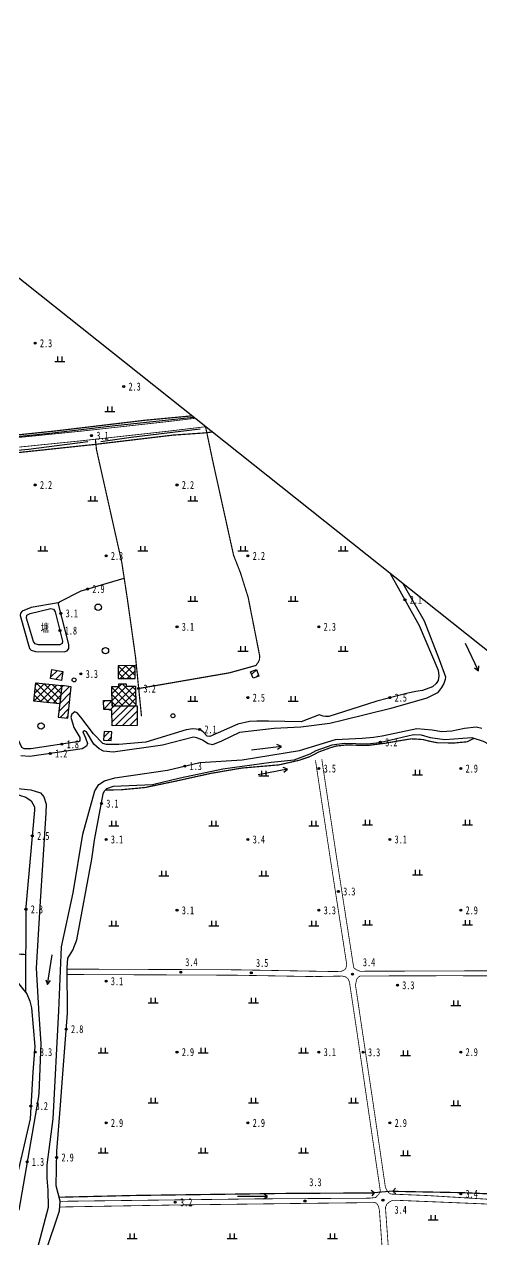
# Model space of a CAD drawing. Header units: metres. Extents: x 494039 to 619385, y 3351420 to 3402703.
# Drawn here: x 582897 to 583125, y 3396165 to 3396772 of the extents above; entities that cross this region are included whole.
import ezdxf
from ezdxf.enums import TextEntityAlignment as Align

# ---------------------------------------------------------------- set-up
doc = ezdxf.new("R2010")
doc.units = ezdxf.units.M
for name, pattern in [('2180', [0]), ('4410a', [0]), ('8521', [0]), ('9376', [0])]:
    doc.linetypes.add(name, pattern=pattern)
for name, color, linetype in [('210100', 130, 'Continuous'), ('220200', 130, 'Continuous'), ('220900', 130, '2180'), ('230102', 141, 'Continuous'), ('261301', 141, 'Continuous'), ('310300', 8, 'Continuous'), ('310500', 8, 'Continuous'), ('420500', 8, 'Continuous'), ('440200', 8, '4410a'), ('510301', 8, 'Continuous'), ('720100', 8, 'Continuous'), ('760201', 8, '8521'), ('810302', 8, 'Continuous'), ('810501', 8, 'Continuous'), ('810510', 8, 'Continuous'), ('范围线', 8, 'Continuous')]:
    doc.layers.add(name, color=color, linetype=linetype)
pattern_1 = [(45, (0, 0), (-1.767766953, 1.767766953), []), (135, (0, 0), (-1.767766953, -1.767766953), [])]
pattern_2 = [(45, (0, 0), (-1.767766953, 1.767766953), [])]

# ---------------------------------------------------------------- blocks, each defined once
blk = doc.blocks.new('gc170')
at = {"linetype": 'Continuous'}
blk.add_circle((0, 0), 0.5, dxfattribs=at)
blk = doc.blocks.new('gu')
at = {"flags": 128}
for points in [[(3.75, 0), (-3.75, 0)], [(2.71, -0.6), (3.75, 0), (3.75, 0), (2.71, 0.6)]]:
    blk.add_lwpolyline(points, dxfattribs=at)
blk = doc.blocks.new('p_point')
for radius in [0.25, 0.2, 0.15, 0.1, 0.05]:
    blk.add_circle((0, 0), radius)
blk.add_point((0, 0))
blk = doc.blocks.new('v1')
blk.add_circle((0, 0), 0.8)
blk = doc.blocks.new('vm')
at = {"linetype": 'Continuous'}
for p, q in [((1.25, 0), (-1.25, 0)), ((-0.5, 0), (-0.5, 1.3)), ((0.5, 1.3), (0.5, 0))]:
    blk.add_line(p, q, dxfattribs=at)
blk = doc.blocks.new('1-3&1-4')
at = {"layer": '310300', "linetype": 'Continuous'}
h = blk.add_hatch(dxfattribs=at)
h.set_pattern_fill('ANSI31', color=8, scale=20, style=0)
h.set_pattern_definition(pattern_2)
h.paths.add_polyline_path([(582916.3812, 3396448.6066), (582915.6145, 3396444.1106), (582910.0896, 3396445.0529), (582910.8563, 3396449.5488)])
h = blk.add_hatch(dxfattribs=at)
h.set_pattern_fill('ANSI31', color=8, scale=20, style=0)
h.set_pattern_definition(pattern_2)
h.paths.add_polyline_path([(583012.9817, 3396449.4902), (583014.2116, 3396446.2795), (583011.3187, 3396445.1713), (583010.0888, 3396448.382)])
h = blk.add_hatch(dxfattribs=at)
h.set_pattern_fill('ANSI31', color=8, scale=20, style=0)
h.set_pattern_definition(pattern_2)
h.paths.add_polyline_path([(582914.0057, 3396425.7097), (582918.7705, 3396425.1787), (582920.5269, 3396440.9371), (582915.7621, 3396441.4682)])
h = blk.add_hatch(dxfattribs=at)
h.set_pattern_fill('ANSI31', color=8, scale=20, style=0)
h.set_pattern_definition(pattern_2)
h.paths.add_polyline_path([(582953.3612, 3396431.3637), (582953.5006, 3396421.6344), (582940.9523, 3396421.4547), (582940.8399, 3396429.3011), (582939.6982, 3396429.2847), (582939.6938, 3396429.5851), (582936.7337, 3396429.5427), (582936.6694, 3396434.0346), (582940.8382, 3396434.0943), (582940.8799, 3396431.1849)])
h = blk.add_hatch(dxfattribs=at)
h.set_pattern_fill('ANSI31', color=8, scale=20, style=0)
h.set_pattern_definition(pattern_2)
h.paths.add_polyline_path([(582936.7029, 3396414.1823), (582940.5255, 3396414.0085), (582940.7273, 3396418.4484), (582936.9047, 3396418.6222)])
at = {"layer": '310500', "linetype": 'Continuous'}
h = blk.add_hatch(dxfattribs=at)
h.set_pattern_fill('ANSI37', color=8, scale=20, style=0)
h.set_pattern_definition(pattern_1)
h.paths.add_polyline_path([(582952.407, 3396445.0524), (582952.3682, 3396451.4825), (582943.8669, 3396451.4312), (582943.9056, 3396445.0011)])
h = blk.add_hatch(dxfattribs=at)
h.set_pattern_fill('ANSI37', color=8, scale=20, style=0)
h.set_pattern_definition(pattern_1)
h.paths.add_polyline_path([(582901.84, 3396433.7918), (582902.8559, 3396442.9066), (582915.7621, 3396441.4682), (582914.7462, 3396432.3533)])
h = blk.add_hatch(dxfattribs=at)
h.set_pattern_fill('ANSI37', color=8, scale=20, style=0)
h.set_pattern_definition(pattern_1)
h.paths.add_polyline_path([(582944.2461, 3396441.1208), (582944.2281, 3396442.3814), (582947.9175, 3396442.4343), (582947.9355, 3396441.1737), (582952.6721, 3396441.2415), (582952.8137, 3396431.3558), (582940.8799, 3396431.1849), (582940.7383, 3396441.0706)])
at = {"layer": '210100', "color": 141, "linetype": 'Continuous', "flags": 128}
for points in [[(583086.1002, 3396492.5018), (583096.7147, 3396473.8653), (583104.3033, 3396454.5286), (583107.3323, 3396445.9421), (583107.1836, 3396444.4645), (583106.6367, 3396442.4929), (583105.4898, 3396440.5647), (583103.3612, 3396437.863), (583098.1408, 3396435.2243), (583080.1009, 3396429.9744), (583056.5541, 3396424.2377), (583049.6683, 3396422.4836), (583035.1817, 3396420.7616), (583021.8127, 3396420.0892), (583004.5858, 3396418.0373), (582995.4934, 3396413.7634), (582991.0755, 3396411.9167), (582988.8462, 3396412.3374), (582985.9817, 3396414.1498), (582983.1848, 3396415.4624), (582981.6445, 3396415.6528), (582966.1485, 3396411.7357), (582941.4724, 3396408.2795), (582936.5548, 3396408.6619), (582934.4878, 3396409.8118), (582931.7451, 3396412.2859), (582928.0835, 3396418.4344), (582927.2054, 3396418.9619), (582926.3543, 3396418.4629), (582927.7055, 3396415.3553), (582928.6919, 3396412.5586), (582928.0571, 3396411.195), (582926.0173, 3396409.9407), (582899.8912, 3396406.0736), (582895.3195, 3396406.4351)], [(582900.536, 3396148.0299), (582909.0855, 3396180.8199), (582908.9102, 3396189.3245), (582908.5469, 3396195.2623), (582908.5219, 3396201.9736), (582911.4676, 3396224.898), (582914.3808, 3396278.8904), (582915.6599, 3396310.9891), (582921.4821, 3396337.9761), (582926.2959, 3396367.2121), (582932.2931, 3396388.9463), (582934.2711, 3396392.0711), (582937.1346, 3396393.9323), (582942.3381, 3396395.3965), (582968.5743, 3396399.2867), (582984.7983, 3396403.0406), (583005.8594, 3396404.4403), (583034.4354, 3396409.044), (583052.4416, 3396414.6425), (583065.8577, 3396415.255), (583071.4143, 3396415.6974), (583075.8262, 3396416.3633), (583093.0715, 3396420.1001), (583100.8164, 3396419.3369), (583105.641, 3396418.5741), (583110.5429, 3396418.9376), (583116.8548, 3396420.29), (583122.7143, 3396420.9126), (583125.5856, 3396420.2092)], [(582869.5147, 3396392.6317), (582900.272, 3396389.476), (582905.0995, 3396387.8582), (582906.8554, 3396385.8852), (582907.9497, 3396382.1977), (582907.8555, 3396377.7551), (582904.9011, 3396331.0475), (582903.026, 3396300.2184), (582904.2838, 3396277.056), (582905.2515, 3396262.6122), (582904.2808, 3396237.574), (582903.9909, 3396235.085), (582894.2677, 3396179.3897)]]:
    blk.add_lwpolyline(points, dxfattribs=at)
at = {"layer": '220200', "color": 141, "linetype": 'Continuous', "const_width": 0.6, "flags": 128}
for points in [[(582980.7697, 3396576.3124), (582957.0982, 3396574.09), (582911.9993, 3396568.6988), (582785.1387, 3396555.5611), (582739.5774, 3396550.0909), (582720.836, 3396547.7127), (582665.5283, 3396541.9716)], [(582584.4212, 3396523.8457), (582626.1058, 3396528.2983), (582648.0619, 3396531.2489), (582680.1704, 3396534.7045), (582719.8883, 3396539.2157), (582727.0732, 3396539.669), (582734.3213, 3396540.329), (582775.3472, 3396545.2803), (582789.314, 3396546.43), (582797.1204, 3396547.6112), (582827.4687, 3396550.8419), (582864.7049, 3396555.204), (582892.6416, 3396557.8113), (582931.7364, 3396561.974), (582971.4188, 3396566.7031), (582986.4972, 3396567.7383), (582990.9174, 3396568.2379)], [(583121.8617, 3396415.1994), (583118.1314, 3396413.4112), (583111.9895, 3396412.8335), (583103.4195, 3396412.904), (583098.8146, 3396413.8467), (583096.2404, 3396414.5252), (583092.9776, 3396414.7614), (583090.2211, 3396414.8795), (583086.0464, 3396414.2181), (583076.8598, 3396412.6241), (583069.2263, 3396411.6667), (583063.708, 3396411.6619), (583058.2246, 3396411.8625), (583052.7137, 3396411.261), (583049.6036, 3396410.3276), (583044.1838, 3396408.35), (583039.507, 3396405.9289), (583034.2632, 3396404.164), (583024.3455, 3396401.888), (583005.7015, 3396400.2838), (582990.2134, 3396397.6249), (582973.2559, 3396393.8758), (582957.4722, 3396390.5697), (582945.3452, 3396389.4233), (582937.4112, 3396389.3041)], [(582576.2341, 3396334.0505), (582633.3126, 3396327.8663), (582681.6645, 3396323.471), (582728.6477, 3396320.3186), (582771.6166, 3396315.3366), (582824.6266, 3396312.9787), (582850.7519, 3396309.7913), (582897.7396, 3396307.088)], [(582914.4095, 3396185.7798), (582952.3253, 3396186.6739), (583026.5078, 3396187.6753), (583071.8569, 3396187.9385)], [(583081.1449, 3396188.7329), (583116.0324, 3396188.0638), (583150.1112, 3396186.5095), (583177.0077, 3396183.9389), (583209.5641, 3396182.0206), (583230.2644, 3396182.2163), (583245.6311, 3396181.1145), (583261.2884, 3396181.1157), (583268.4677, 3396182.7772), (583279.0675, 3396187.9226)]]:
    blk.add_lwpolyline(points, dxfattribs=at)
at = {"layer": '220900', "color": 141, "linetype": 'Continuous'}
for p, q in [((583081.1449, 3396188.7329), (583082.4335, 3396190.2625)), ((583071.8569, 3396187.9385), (583070.3273, 3396189.2271)), ((583071.8569, 3396187.9385), (583070.5683, 3396186.4089)), ((583081.1449, 3396188.7329), (583082.6745, 3396187.4443))]:
    blk.add_line(p, q, dxfattribs=at)
at = {"layer": '220900', "color": 141, "linetype": '2180', "flags": 128}
blk.add_lwpolyline([(583081.1449, 3396188.7329), (583071.8569, 3396187.9385)], dxfattribs=at)
at = {"layer": '230102', "color": 141, "linetype": 'Continuous', "elevation": 1.8842, "flags": 128}
blk.add_lwpolyline([(582912.5424, 3396478.3166), (582916.2265, 3396463.7688), (582915.9674, 3396462.6028), (582914.747, 3396461.7939), (582904.1625, 3396461.9105), (582902.5316, 3396462.3762), (582901.6566, 3396463.4891), (582898.1241, 3396475.2292), (582898.3724, 3396476.6219), (582900.0248, 3396477.5384), (582910.2958, 3396479.9597), (582911.635, 3396479.7427)], close=True, dxfattribs=at)
at = {"layer": '310300', "color": 8, "linetype": 'Continuous', "flags": 128}
for points, elevation in [([(582916.3812, 3396448.6066), (582915.6145, 3396444.1106), (582910.0896, 3396445.0529), (582910.8563, 3396449.5488)], 5.5159), ([(582914.0057, 3396425.7097), (582918.7705, 3396425.1787), (582920.5269, 3396440.9371), (582915.7621, 3396441.4682)], 5.5159), ([(582953.3612, 3396431.3637), (582953.5006, 3396421.6344), (582940.9523, 3396421.4547), (582940.8399, 3396429.3011), (582939.6982, 3396429.2847), (582939.6938, 3396429.5851), (582936.7337, 3396429.5427), (582936.6694, 3396434.0346), (582940.8382, 3396434.0943), (582940.8799, 3396431.1849)], 5.2395)]:
    blk.add_lwpolyline(points, close=True, dxfattribs=dict(at, elevation=elevation))
for points in [[(583012.9817, 3396449.4902), (583014.2116, 3396446.2795), (583011.3187, 3396445.1713), (583010.0888, 3396448.382)], [(582936.7029, 3396414.1823), (582940.5255, 3396414.0085), (582940.7273, 3396418.4484), (582936.9047, 3396418.6222)]]:
    blk.add_lwpolyline(points, close=True, dxfattribs=at)
at = {"layer": '310500', "color": 8, "linetype": 'Continuous', "flags": 128}
for points, elevation in [([(582952.407, 3396445.0524), (582952.3682, 3396451.4825), (582943.8669, 3396451.4312), (582943.9056, 3396445.0011)], 10.1582), ([(582944.2461, 3396441.1208), (582944.2281, 3396442.3814), (582947.9175, 3396442.4343), (582947.9355, 3396441.1737), (582952.6721, 3396441.2415), (582952.8137, 3396431.3558), (582940.8799, 3396431.1849), (582940.7383, 3396441.0706)], 10.5327)]:
    blk.add_lwpolyline(points, close=True, dxfattribs=dict(at, elevation=elevation))
blk.add_lwpolyline([(582901.84, 3396433.7918), (582902.8559, 3396442.9066), (582915.7621, 3396441.4682), (582914.7462, 3396432.3533)], close=True, dxfattribs=at)
at = {"layer": '420500', "color": 8, "linetype": 'Continuous', "const_width": 0.4, "flags": 128}
for points in [[(582982.3099, 3396575.0868), (582969.1117, 3396573.5057), (582926.0908, 3396568.7398), (582888.0907, 3396564.8845), (582854.376, 3396561.3695), (582811.419, 3396556.6283), (582774.0384, 3396552.5972), (582730.7646, 3396548.1294), (582677.318, 3396541.6285), (582636.2595, 3396537.2433), (582584.6947, 3396531.2814), (582537.229, 3396526.1331), (582528.1891, 3396525.6858), (582525.6958, 3396527.3494)], [(582529.4621, 3396520.1915), (582537.8224, 3396521.3676), (582585.2293, 3396526.5095), (582636.7903, 3396532.471), (582677.8629, 3396536.8576), (582731.3011, 3396543.3575), (582774.5424, 3396547.822), (582811.9398, 3396551.8549), (582854.8884, 3396556.5951), (582888.582, 3396560.108), (582926.5975, 3396563.9648), (582969.6616, 3396568.7355), (582987.5924, 3396570.8836)], [(583042.479, 3396404.1225), (583049.8247, 3396355.3865), (583058.0729, 3396302.1842)], [(583061.2281, 3396302.6734), (583052.9809, 3396355.869), (583045.6362, 3396404.5983)], [(583058.0729, 3396302.1842), (583057.7165, 3396300.3498), (583057.0317, 3396299.4435), (583055.4324, 3396298.7156), (583052.3581, 3396298.5719), (583001.9851, 3396299.465), (582918.4343, 3396299.8019)], [(583280.1319, 3396186.0648), (583266.5184, 3396179.1623), (583258.9214, 3396176.8867), (583249.6465, 3396177.5855), (583183.9667, 3396181.4117), (583098.8211, 3396186.6011), (583080.1341, 3396187.3747), (583078.9482, 3396188.0803), (583078.1358, 3396189.2951), (583077.377, 3396190.8411), (583071.3981, 3396231.8756), (583062.4588, 3396291.7603), (583063.0444, 3396294.6891), (583063.8264, 3396295.7554), (583064.7685, 3396296.3655), (583110.2473, 3396296.4934), (583185.2207, 3396296.2271), (583200.5018, 3396296.5547), (583200.4597, 3396299.0603), (583128.7021, 3396298.945), (583064.7172, 3396298.7303), (583062.6176, 3396299.6126), (583061.6137, 3396300.5019), (583061.2281, 3396302.6734)], [(582918.4235, 3396297.1064), (583001.9558, 3396296.7696), (583041.8051, 3396296.0631), (583055.9142, 3396296.3227), (583057.582, 3396295.9096), (583058.7818, 3396294.8627), (583059.5126, 3396293.1836), (583059.7498, 3396291.3438)], [(583059.7498, 3396291.3438), (583063.1172, 3396268.8697), (583072.8513, 3396202.438), (583074.8783, 3396188.8979), (583074.1086, 3396187.2818), (583072.5394, 3396185.6582), (583069.4682, 3396185.2934), (583014.4985, 3396184.9789), (582914.9288, 3396183.7368)], [(583081.7862, 3396119.7801), (583077.4312, 3396180.6951), (583078.1163, 3396182.3253), (583079.3486, 3396183.4169), (583080.9258, 3396184.2309), (583082.9787, 3396184.252), (583135.8576, 3396182.0801), (583176.1509, 3396179.1588), (583227.3959, 3396175.926), (583260.6429, 3396174.2566), (583264.878, 3396174.7196), (583276.3754, 3396179.2143), (583282.1118, 3396181.5277)], [(582914.7849, 3396180.9014), (582972.0024, 3396181.8946), (583035.1778, 3396182.6857), (583071.9685, 3396183.1207), (583073.0455, 3396182.784), (583073.855, 3396181.3946), (583074.3823, 3396179.4546), (583077.4638, 3396137.2832), (583080.8432, 3396094.1168), (583080.4539, 3396085.293), (583077.7065, 3396009.3554), (583076.0731, 3395970.7675), (583075.4853, 3395969.4791), (583073.7869, 3395968.5881), (583071.0198, 3395968.528), (582997.736, 3395972.8718), (582884.6899, 3395979.0767), (582853.0813, 3395980.9103)]]:
    blk.add_lwpolyline(points, dxfattribs=at)
at = {"layer": '440200', "color": 8, "linetype": '4410a', "const_width": 0.6, "flags": 128}
for points in [[(582954.1978, 3396440.0385), (582999.5867, 3396447.8948), (583012.7467, 3396451.5613), (583013.9375, 3396453.2651), (583014.5345, 3396454.5915), (583014.5947, 3396456.4574), (583008.8826, 3396485.5092), (583005.0065, 3396497.8933), (583001.5846, 3396506.6278), (582991.2716, 3396553.3198), (582987.5924, 3396570.8836)], [(582955.5919, 3396426.1869), (582952.6244, 3396455.672), (582948.5681, 3396484.6043), (582945.7605, 3396503.03), (582933.1129, 3396559.4376), (582932.5628, 3396564.6257)]]:
    blk.add_lwpolyline(points, dxfattribs=at)
at = {"layer": '760201', "color": 8, "linetype": '8521', "flags": 128}
for points in [[(583079.7737, 3396497.5357), (583094.3412, 3396471.618), (583103.7092, 3396449.1593), (583104.0282, 3396446.3229), (583103.6865, 3396444.0619), (583102.8041, 3396442.5785), (583100.9946, 3396440.9162), (583096.0013, 3396439.0669), (583092.5985, 3396438.529), (583088.6802, 3396437.7525), (583073.0718, 3396433.696), (583064.2309, 3396430.9111), (583049.2149, 3396426.0507), (583047.4259, 3396426.1099), (583046.3492, 3396426.2934), (583044.3753, 3396426.8347), (583035.39, 3396423.369), (583019.0542, 3396423.7052), (583013.1366, 3396423.7684), (583009.5177, 3396423.5555), (583003.7013, 3396422.275), (582989.7466, 3396416.0913), (582988.3492, 3396416.1942), (582986.4148, 3396418.4541), (582984.6324, 3396419.6164), (582981.1625, 3396419.9568), (582977.9763, 3396419.3926), (582957.7595, 3396413.275), (582944.228, 3396412.1299), (582938.0665, 3396412.0592), (582936.2978, 3396412.4791), (582931.6875, 3396417.362), (582925.3234, 3396425.7813), (582923.5049, 3396427.8983), (582922.2359, 3396428.3852), (582920.8456, 3396427.2932), (582920.2248, 3396425.6472), (582921.8046, 3396420.4769), (582924.7478, 3396415.5888), (582924.7345, 3396414.0368), (582924.4075, 3396413.5004), (582900.3637, 3396409.8669), (582896.9322, 3396409.8191), (582895.7578, 3396410.6164), (582894.2053, 3396414.302), (582893.4136, 3396416.5253), (582892.519, 3396417.53), (582890.6498, 3396417.8369), (582877.4276, 3396412.5861), (582864.6579, 3396411.0151), (582852.5619, 3396411.2208), (582845.2993, 3396411.1739), (582841.4745, 3396409.3304), (582831.7983, 3396405.559), (582823.4445, 3396404.3383), (582819.9651, 3396404.5), (582815.9704, 3396404.4226), (582797.555, 3396399.3535), (582766.9257, 3396393.4402), (582761.7215, 3396390.4158), (582757.743, 3396388.6754), (582732.5867, 3396388.895), (582681.2099, 3396388.8623), (582666.162, 3396389.3821), (582623.861, 3396390.1331), (582601.71, 3396388.8896), (582574.1743, 3396391.1477), (582555.6318, 3396390.1191), (582549.9848, 3396390.9128)], [(582913.9728, 3396482.8232), (582914.6204, 3396483.2903), (582925.3962, 3396488.8034), (582946.9617, 3396495.1468)], [(582916.0763, 3396245.372), (582918.6589, 3396277.755), (582918.4276, 3396300.4657), (582918.7976, 3396305.1942), (582921.375, 3396309.3344), (582923.2505, 3396314.4467), (582930.7237, 3396354.7315), (582932.1939, 3396364.2159), (582936.5255, 3396387.4376), (582937.062, 3396388.9513), (582938.2026, 3396390.1036), (582941.6029, 3396391.1798), (582961.0453, 3396391.9879), (582974.8756, 3396395.4162), (582996.25, 3396399.8223), (583020.352, 3396403.2286), (583031.8097, 3396404.4193), (583039.8797, 3396407.4614), (583042.8384, 3396408.994), (583050.7769, 3396411.9328), (583056.7756, 3396412.6724), (583068.3816, 3396412.4639), (583074.4443, 3396413.058), (583091.481, 3396416.9805), (583095.2885, 3396416.8464), (583099.7905, 3396415.6301), (583107.069, 3396414.5877), (583120.5703, 3396415.6212), (583126.2304, 3396413.7724), (583128.9951, 3396412.1898), (583133.9791, 3396406.369), (583141.8867, 3396393.7733), (583154.3943, 3396375.8794), (583171.4309, 3396351.225), (583189.4246, 3396327.031), (583200.1567, 3396309.6514), (583201.8425, 3396305.4246), (583204.0814, 3396289.8643), (583204.3637, 3396272.6767), (583204.9252, 3396270.7628), (583208.9459, 3396269.1675), (583218.7862, 3396266.421), (583225.3066, 3396263.3973), (583229.7906, 3396259.5209), (583240.3398, 3396246.4494), (583258.3185, 3396218.8127), (583272.4969, 3396199.3921), (583280.1319, 3396186.0648)], [(582555.4591, 3396370.4607), (582560.3056, 3396373.7583), (582567.4584, 3396376.8169), (582571.2485, 3396377.0159), (582597.4181, 3396373.1269), (582603.2317, 3396372.7742), (582608.9113, 3396372.9578), (582630.4654, 3396373.1339), (582637.9482, 3396372.7663), (582658.0926, 3396374.6969), (582666.6577, 3396373.6743), (582672.1936, 3396373.7502), (582682.4129, 3396373.5517), (582689.6673, 3396372.9518), (582722.275, 3396371.7862), (582754.3324, 3396375.8131), (582758.9708, 3396376.1194), (582773.6182, 3396376.1542), (582793.8824, 3396379.1585), (582822.8895, 3396384.8821), (582846.5805, 3396388.343), (582866.1254, 3396389.5369), (582887.7358, 3396387.7868), (582894.6358, 3396386.6545), (582897.8489, 3396385.7338), (582900.4681, 3396383.9767), (582902.1453, 3396380.9483), (582902.2206, 3396379.2542), (582897.9163, 3396330.9344), (582897.6179, 3396288.251)], [(582856.1895, 3396206.856), (582849.373, 3396203.8208), (582848.3821, 3396205.0131), (582848.4875, 3396210.3043), (582850.1317, 3396239.9034), (582853.2459, 3396270.6), (582854.7652, 3396298.3035), (582855.7381, 3396302.7621), (582856.5489, 3396304.614), (582857.8893, 3396305.9905), (582859.6958, 3396306.437), (582880.9032, 3396306.0531), (582882.9701, 3396305.4909), (582887.0301, 3396301.4076), (582898.2579, 3396287.4557), (582899.8776, 3396283.7745), (582900.6458, 3396280.3831), (582902.3001, 3396261.0825), (582901.3727, 3396248.3224), (582899.9456, 3396224.9231), (582891.8937, 3396189.5797), (582888.9552, 3396164.7089), (582885.2286, 3396154.3946), (582882.3074, 3396138.0902), (582880.5333, 3396127.5653), (582879.3809, 3396123.3461), (582872.7508, 3396107.9943), (582864.876, 3396088.288), (582861.6005, 3396081.5955)], [(583058.0921, 3395857.9398), (583050.7428, 3395859.0704), (583018.6889, 3395863.2275), (582998.7722, 3395864.3761), (582985.5437, 3395864.4082), (582971.6346, 3395866.9071), (582962.0626, 3395870.1293), (582955.4332, 3395872.1025), (582950.675, 3395873.2404), (582947.2716, 3395874.2378), (582924.3397, 3395879.3374), (582912.403, 3395881.486), (582900.9515, 3395883.0775), (582882.9155, 3395882.6646), (582875.533, 3395882.2059), (582871.8314, 3395883.0183), (582865.7412, 3395885.7966), (582861.6565, 3395888.1249), (582857.8576, 3395889.5545), (582853.7215, 3395891.1881), (582850.5309, 3395891.81), (582841.0973, 3395892.6567), (582837.2469, 3395893.3873), (582835.199, 3395894.2614), (582834.0639, 3395895.5718), (582833.6943, 3395897.2495), (582837.2857, 3395918.4413), (582844.261, 3395944.9364), (582851.6323, 3395972.3105), (582854.2496, 3395987.8439), (582858.3669, 3396005.1309), (582861.8296, 3396014.0133), (582864.0423, 3396033.2327), (582866.9718, 3396051.6318), (582874.3672, 3396072.4869), (582879.3599, 3396083.0254), (582887.3856, 3396098.047), (582891.7942, 3396109.2937), (582894.3898, 3396116.4158), (582903.2362, 3396142.166), (582907.601, 3396158.0867), (582914.6907, 3396179.0451), (582914.9288, 3396183.7368), (582912.9636, 3396191.4684), (582913.2888, 3396208.8756), (582915.1796, 3396231.8344), (582916.0763, 3396245.372)]]:
    blk.add_lwpolyline(points, dxfattribs=at)
blk.add_lwpolyline([(582895.0067, 3396476.595), (582899.6957, 3396460.0528), (582900.4191, 3396459.1779), (582902.6963, 3396458.4753), (582916.9607, 3396458.363), (582918.55, 3396458.8019), (582919.3512, 3396460.0078), (582919.3715, 3396461.9736), (582913.9728, 3396482.8232), (582900.5607, 3396480.4694), (582895.9474, 3396478.6756), (582895.1254, 3396477.7714)], close=True, dxfattribs=at)
at = {"layer": '810510', "color": 8, "linetype": '9376', "flags": 128}
for points in [[(582728.05, 3396548.2238), (582745.8549, 3396550.0683), (582781.8228, 3396554.1689), (582814.114, 3396557.7437), (582844.2681, 3396560.9513), (582873.6623, 3396564.0705), (582909.7897, 3396567.6848), (582942.387, 3396571.4926), (582981.4994, 3396575.7318)], [(582984.9074, 3396569.5866), (582950.3557, 3396565.5708), (582935.2421, 3396563.4007)], [(582928.7929, 3396563.3604), (582899.1313, 3396559.5306), (582866.017, 3396556.5514), (582823.8375, 3396552.1238), (582794.4755, 3396548.5443)]]:
    blk.add_lwpolyline(points, dxfattribs=at)
at = {"layer": '范围线', "color": 8, "flags": 128}
blk.add_lwpolyline([(580974.9971, 3398172.2884), (580158.1729, 3397748.7629), (583102.2681, 3395406.1495), (589376.9328, 3392493.3034), (594318.9563, 3392016.403), (594002.9657, 3392059.9931), (593709.5027, 3392110.274), (593489.39, 3392154.2585), (593446.55, 3392164.1073), (593184.0367, 3392224.4585), (592856.0894, 3392311.9807), (592630.9821, 3392379.424), (592345.2786, 3392474.0542), (592112.8421, 3392558.6278), (591835.9381, 3392668.5492), (591571.4074, 3392783.2499), (591303.4331, 3392909.9936), (591275.2655, 3392923.316), (591065.2798, 3393031.2284), (591019.813, 3393054.5939), (590886.2864, 3393127.1825), (590776.1303, 3393189.2284), (589711.9005, 3393302.4152), (583546.9224, 3396125.8295)], close=True, dxfattribs=at)
at = {"layer": '261301', "color": 141, "linetype": 'Continuous', "xscale": 2, "yscale": 2}
for p, rotation in [((583120.6565, 3396455.751, 1.0694), 295.130560271887), ((583018.0176, 3396410.1481, 1.0694), 7.436992180798086), ((583021.1838, 3396398.3609, -0.0928), 10.8575502177291), ((582909.856, 3396299.5875, 1.4845), 260.758822141989)]:
    blk.add_blockref('gu', p, dxfattribs=dict(at, rotation=rotation))
blk.add_blockref('gu', (583011.0668, 3396186.2185, -0.0928), dxfattribs=at)
at = {"layer": '510301', "color": 8, "linetype": 'Continuous', "xscale": 2, "yscale": 2}
for p in [(582921.9391, 3396444.3473, 3.8179), (582971.3054, 3396426.4104, 3.2658)]:
    blk.add_blockref('gc170', p, dxfattribs=at)
at = {"layer": '720100', "color": 8, "linetype": 'Continuous', "xscale": 2, "yscale": 2, "zscale": 2}
for p in [(582902.4736, 3396612.6184, 2.3119), (582946.7059, 3396590.9532, 2.2984), (582930.6545, 3396566.4351, 3.0642), (582902.4734, 3396541.7636, 2.159), (582973.3282, 3396541.7638, 2.2484), (582937.9007, 3396506.3363, 2.2709), (583008.7555, 3396506.3364, 2.1838), (582928.6662, 3396489.7652, 2.92), (583087.1729, 3396484.3715, 2.132), (582915.322, 3396477.6128, 3.0923), (582914.8921, 3396469.0381, 1.8121), (582973.3281, 3396470.909, 3.072), (583044.1828, 3396470.9091, 2.2537), (582925.3232, 3396447.3329, 3.2519), (582954.1978, 3396440.0385, 3.2211), (583008.7554, 3396435.4816, 2.4867), (583079.6102, 3396435.4818, 2.4713), (582984.6324, 3396419.6164, 2.1331), (582915.8203, 3396412.2027, 1.8136), (583074.884, 3396413.1593, 3.1603), (582910.0624, 3396407.5791, 1.2), (582977.2267, 3396401.2887, 1.3), (583044.1827, 3396400.0543, 3.4655), (583115.0375, 3396400.0545, 2.8501), (582935.612, 3396382.5403, 3.0737), (582901.0757, 3396366.4011, 2.4844), (582937.9005, 3396364.6267, 3.0979), (583008.7552, 3396364.6269, 3.4105), (583079.61, 3396364.627, 3.0565), (583053.9063, 3396338.6333, 3.3259), (582897.9071, 3396329.6871, 2.2518), (582973.3278, 3396329.1994, 3.0641), (583044.1826, 3396329.1995, 3.2565), (583115.0373, 3396329.1997, 2.9199), (582937.9003, 3396293.7719, 3.1104), (582975.2831, 3396298.3041, 3.4), (583010.4274, 3396297.9263, 3.5425), (583061.028, 3396297.2171, 3.3715), (583083.3952, 3396291.753, 3.3339), (582918.0256, 3396269.814, 2.8248), (582902.4728, 3396258.3445, 3.2611), (582973.3276, 3396258.3446, 2.9042), (583044.1824, 3396258.3447, 3.1492), (583066.313, 3396258.2374, 3.282), (583115.0372, 3396258.3449, 2.8745), (582900.3385, 3396231.3657, 3.2463), (582937.9002, 3396222.9171, 2.8669), (583008.755, 3396222.9173, 2.8849), (583079.6097, 3396222.9174, 2.8622), (582898.4688, 3396203.4538, 1.3), (582913.229, 3396205.675, 2.8934), (582972.4631, 3396183.2743, 3.1867), (583037.2441, 3396183.8851, 3.2879), (583076.182, 3396184.3261, 3.4222), (583115.0371, 3396187.4901, 3.3759)]:
    blk.add_blockref('p_point', p, dxfattribs=at)
at = {"layer": '810302', "color": 8, "linetype": 'Continuous', "xscale": 2, "yscale": 2}
for p in [(582914.8309, 3396603.3807), (582939.8309, 3396578.3807), (582931.286, 3396533.6105), (582981.286, 3396533.6105), (582906.286, 3396508.6105), (582956.286, 3396508.6105), (583006.286, 3396508.6105), (583056.286, 3396508.6105), (582981.286, 3396483.6105), (583031.286, 3396483.6105), (583006.286, 3396458.6105), (583056.286, 3396458.6105), (582981.286, 3396433.6105), (583031.286, 3396433.6105), (583016.72, 3396396.2872), (583093.4142, 3396396.7428), (582941.72, 3396371.2872), (582991.72, 3396371.2872), (583041.72, 3396371.2872), (583068.4142, 3396371.7428), (583118.4142, 3396371.7428), (582966.72, 3396346.2872), (583016.72, 3396346.2872), (583093.4142, 3396346.7428), (582941.72, 3396321.2872), (582991.72, 3396321.2872), (583041.72, 3396321.2872), (583068.4142, 3396321.7428), (583118.4142, 3396321.7428), (582961.4558, 3396282.8002), (583011.4558, 3396282.8002), (583112.4973, 3396281.4653), (582936.4558, 3396257.8002), (582986.4558, 3396257.8002), (583036.4558, 3396257.8002), (583087.4973, 3396256.4653), (582961.4558, 3396232.8002), (583011.4558, 3396232.8002), (583061.4558, 3396232.8002), (583112.4973, 3396231.4653), (582936.4558, 3396207.8002), (582986.4558, 3396207.8002), (583036.4558, 3396207.8002), (583087.4973, 3396206.4653), (583101.1872, 3396174.2475), (582950.9261, 3396165.0207), (583000.9261, 3396165.0207), (583050.9261, 3396165.0207)]:
    blk.add_blockref('vm', p, dxfattribs=at)
at = {"layer": '810501', "color": 8, "linetype": 'Continuous', "xscale": 2, "yscale": 2}
for p in [(582933.9753, 3396480.6528, 5.6179), (582937.5724, 3396458.9414, 5.6179), (582905.4361, 3396421.3013, 5.6179)]:
    blk.add_blockref('v1', p, dxfattribs=at)
at = {"color": 8, "width": 0.75}
blk.add_text('塘', height=4, dxfattribs=at).set_placement((582907.3452, 3396470.3651, 1.8842), align=Align.MIDDLE_CENTER)
at = {"layer": '720100', "color": 8, "width": 0.75}
for s, p in [('2.3', (582904.8736, 3396612.6184, 2.3119)), ('2.3', (582949.1059, 3396590.9532, 2.2984)), ('3.1', (582933.0545, 3396566.4351, 3.0642)), ('2.2', (582904.8734, 3396541.7636, 2.159)), ('2.2', (582975.7282, 3396541.7638, 2.2484)), ('2.3', (582940.3007, 3396506.3363, 2.2709)), ('2.2', (583011.1555, 3396506.3364, 2.1838)), ('2.9', (582931.0662, 3396489.7652, 2.92)), ('2.1', (583089.5729, 3396484.3715, 2.132)), ('3.1', (582917.722, 3396477.6128, 3.0923)), ('1.8', (582917.2921, 3396469.0381, 1.8121)), ('3.1', (582975.7281, 3396470.909, 3.072)), ('2.3', (583046.5828, 3396470.9091, 2.2537)), ('3.3', (582927.7232, 3396447.3329, 3.2519)), ('3.2', (582956.5978, 3396440.0385, 3.2211)), ('2.5', (583011.1554, 3396435.4816, 2.4867)), ('2.5', (583082.0102, 3396435.4818, 2.4713)), ('2.1', (582987.0324, 3396419.6164, 2.1331)), ('3.2', (583077.284, 3396413.1593, 3.1603)), ('1.2', (582912.4624, 3396407.5791, 1.2)), ('1.8', (582918.2203, 3396412.2027, 1.8136)), ('1.3', (582979.6267, 3396401.2887, 1.3)), ('3.5', (583046.5827, 3396400.0543, 3.4655)), ('2.9', (583117.4375, 3396400.0545, 2.8501)), ('3.1', (582938.012, 3396382.5403, 3.0737)), ('2.5', (582903.4757, 3396366.4011, 2.4844)), ('3.1', (582940.3005, 3396364.6267, 3.0979)), ('3.4', (583011.1552, 3396364.6269, 3.4105)), ('3.1', (583082.01, 3396364.627, 3.0565)), ('3.3', (583056.3063, 3396338.6333, 3.3259)), ('2.3', (582900.3071, 3396329.6871, 2.2518)), ('3.1', (582975.7278, 3396329.1994, 3.0641)), ('3.3', (583046.5826, 3396329.1995, 3.2565)), ('2.9', (583117.4373, 3396329.1997, 2.9199)), ('3.4', (582977.4547, 3396303.2809, 3.4)), ('3.5', (583012.7949, 3396302.9127, 3.5425)), ('3.4', (583066.1828, 3396303.2685, 3.3715)), ('3.1', (582940.3003, 3396293.7719, 3.1104)), ('3.3', (583085.7952, 3396291.753, 3.3339)), ('2.8', (582920.4256, 3396269.814, 2.8248)), ('3.3', (582904.8728, 3396258.3445, 3.2611)), ('2.9', (582975.7276, 3396258.3446, 2.9042)), ('3.1', (583046.5824, 3396258.3447, 3.1492)), ('3.3', (583068.713, 3396258.2374, 3.282)), ('2.9', (583117.4372, 3396258.3449, 2.8745)), ('3.2', (582902.7385, 3396231.3657, 3.2463)), ('2.9', (582940.3002, 3396222.9171, 2.8669)), ('2.9', (583011.155, 3396222.9173, 2.8849)), ('2.9', (583082.0097, 3396222.9174, 2.8622)), ('1.3', (582900.8688, 3396203.4538, 1.3)), ('2.9', (582915.629, 3396205.675, 2.8934)), ('3.3', (583039.3937, 3396193.3268, 3.2879)), ('3.2', (582974.8631, 3396183.2743, 3.1867)), ('3.4', (583117.4371, 3396187.4901, 3.3759)), ('3.4', (583081.955, 3396179.5296, 3.4222))]:
    blk.add_text(s, height=4, dxfattribs=at).set_placement(p, align=Align.MIDDLE_LEFT)

msp = doc.modelspace()

# ---------------------------------------------------------------- block references
msp.add_blockref('1-3&1-4', (0, 0))

doc.saveas('drawing.dxf')
